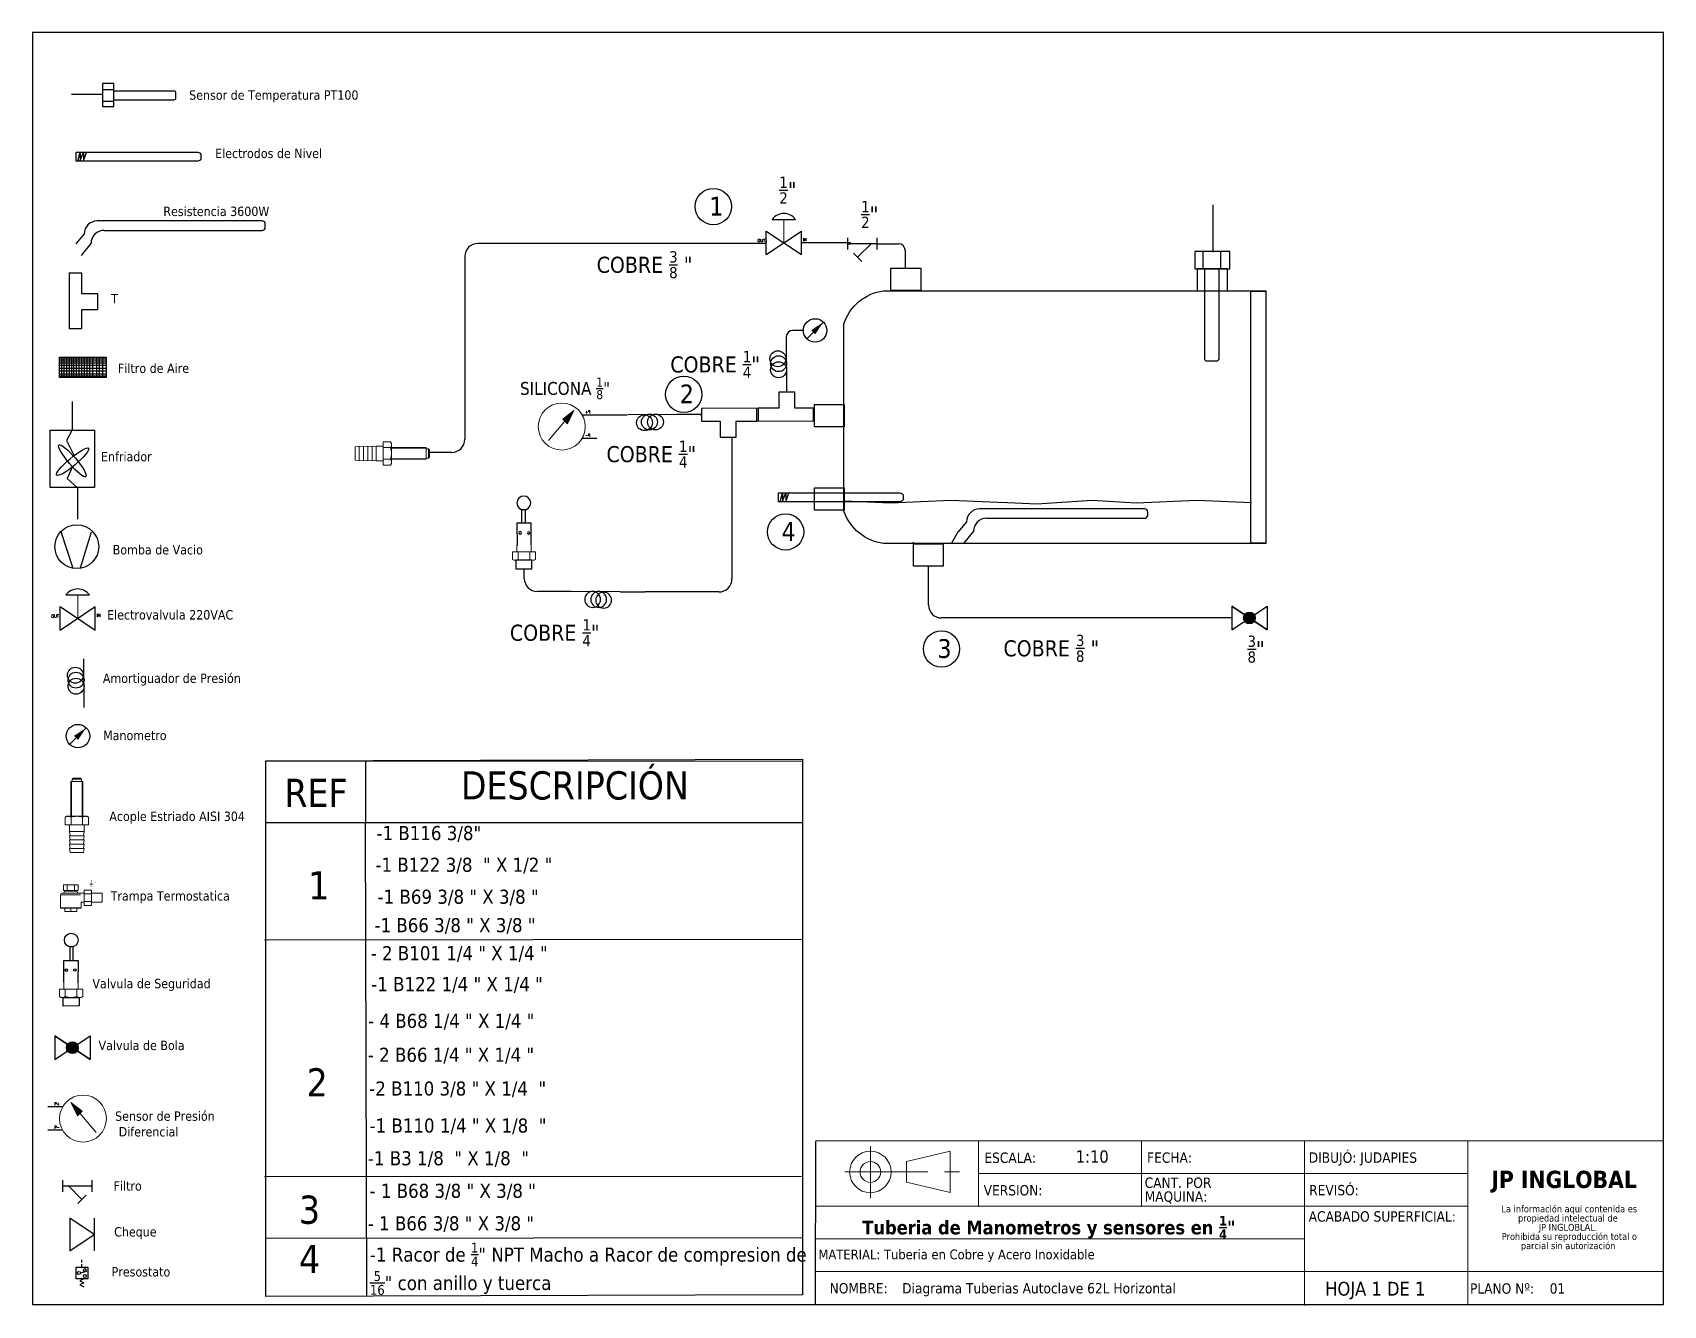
# Model space of a CAD drawing. Header units: millimetres. Extents: x 15 to 265, y 10 to 205.
import ezdxf
from ezdxf.enums import TextEntityAlignment as Align

# ---------------------------------------------------------------- set-up
doc = ezdxf.new("R2010")
doc.units = ezdxf.units.MM
doc.linetypes.add('CENTERX2', pattern=[20.32, 12.7, -2.54, 2.54, -2.54])
for name, color, linetype in [('CONTORNO', 179, 'Continuous'), ('SYMS', 7, 'Continuous'), ('TERMS', 123, 'Continuous'), ('WIRENO', 250, 'Continuous'), ('WIRES', 7, 'Continuous')]:
    doc.layers.add(name, color=color, linetype=linetype)
doc.styles.add('SLDTEXTSTYLE0', font='tahoma.ttf')
doc.styles.add('SLDTEXTSTYLE1', font='')
doc.styles.get("Standard").update_dxf_attribs({"font": 'tahoma.ttf'})
doc.styles.add('WD', font='romans.shx')
doc.styles.get('SLDTEXTSTYLE1').set_extended_font_data('Tahoma', bold=True)

# ---------------------------------------------------------------- blocks, each defined once
blk = doc.blocks.new('SW_NOTE_2')
at = {"layer": 'CONTORNO', "color": 0, "char_height": 1.0583, "attachment_point": 2, "style": 'SLDTEXTSTYLE0'}
for s, insert in [('La información aqui contenida es ', (10.29, 1.34)), ('propiedad intelectual de', (10.08, -0.07)), ('JP INGLOBLAL.', (10.1, -1.48)), ('Prohibida su reproducción total o ', (10.3, -2.89)), ('parcial sin autorización', (10.12, -4.3))]:
    blk.add_mtext(s, dxfattribs=dict(at, insert=insert))
blk = doc.blocks.new('SW_NOTE_4')
at = {"color": 0, "linetype": 'Continuous', "lineweight": 0, "char_height": 1.587, "attachment_point": 1, "style": 'SLDTEXTSTYLE0'}
for s, insert in [('CANT. POR ', (0, 2.02)), ('MAQUINA:', (0, -0.1))]:
    blk.add_mtext(s, dxfattribs=dict(at, insert=insert))
blk = doc.blocks.new('HGVA1_DIAPHRAGM_VALVE2')
at = {"color": 7, "linetype": 'Continuous', "lineweight": 0, "ltscale": 3.2258}
for p, q in [((-0.25, 0.5), (0.25, 0.5)), ((0, 0), (0, 0.5))]:
    blk.add_line(p, q, dxfattribs=at)
for p, q in [((-0.375, -0.25), (-0.375, 0.25)), ((-0.375, -0.25), (0.375, 0.25)), ((-0.375, 0.25), (0.375, -0.25)), ((0.375, -0.25), (0.375, 0.25))]:
    blk.add_line(p, q)
at = {"ltscale": 25.4, "flags": 128}
blk.add_lwpolyline([(0.25, 0.5, 0.5), (-0.25, 0.5)], format="xyb", close=True, dxfattribs=at)
at = {"style": 'WD', "flags": 1}
for tag, p in [('INST', (-0.469, 0.748)), ('LOC', (-0.469, 0.587)), ('TAG1', (-0.469, 0.378))]:
    blk.add_attdef(tag, text='', height=0.125, dxfattribs=at).set_placement(p, align=Align.RIGHT)
at = {"style": 'WD'}
blk.add_attdef('TERM01', text='', height=0.0625, dxfattribs=at).set_placement((-0.399, 0.018), align=Align.RIGHT)
for tag, p, height in [('X4TERM01', (-0.375, 0), 0.005), ('X1TERM02', (0.375, 0), 0.005), ('TERM02', (0.406, 0.036), 0.0625), ('RATING1', (0.388, -0.162), 0.125), ('DESC1', (0.388, -0.378), 0.125), ('DESC2', (0.388, -0.562), 0.125), ('DESC3', (0.388, -0.752), 0.125), ('WDTAGALT', (0.388, -0.907), 0.125)]:
    blk.add_attdef(tag, p, '', height=height, dxfattribs=at)
blk.add_attdef('XREF', text='', height=0.0625, rotation=0.0625, dxfattribs=at).set_placement((0.518, 0.271), align=Align.TOP_CENTER)
at = {"style": 'WD', "flags": 1}
for tag, p in [('WDTYPE', (-0.154, -0.127)), ('FAMILY', (-0.143, -0.17)), ('CAT', (-0.143, -0.215)), ('MFG', (-0.141, -0.246)), ('ASSYCODE', (-0.113, -0.275))]:
    blk.add_attdef(tag, text='', height=0.01, dxfattribs=at).set_placement(p, align=Align.CENTER)
blk = doc.blocks.new('HME1_PRESS_M')
blk.add_line((0.036, -0.088), (0.213, 0.089))
blk.add_circle((0.125, 0), 0.125)
blk.add_solid([(0.082, 0.002), (0.126, -0.042), (0.213, 0.089)])
at = {"style": 'WD', "width": 0.7}
for tag, p in [('INST', (0.125, 0.5)), ('LOC', (0.125, 0.344)), ('TAG1', (0.125, 0.188)), ('DESC1', (0.125, -0.344)), ('DESC2', (0.125, -0.5)), ('WDTAGALT', (0.125, -0.812)), ('DESC3', (0.125, -0.656))]:
    blk.add_attdef(tag, text='', height=0.125, dxfattribs=at).set_placement(p, align=Align.CENTER)
blk.add_attdef('TERM01', text='', height=0.0625, dxfattribs=at).set_placement((-0.032, 0.031), align=Align.RIGHT)
at = {"style": 'WD'}
for tag, p, height, flags in [('X4TERM01', (0, 0), 0.005, 1), ('WDTYPE', (0.062, 0.062), 0.01, 1), ('WDBLKNAM', (0.134, 0.001), 0.01, 9), ('X1TERM02', (0.248, 0), 0.005, 1), ('FAMILY', (0.13, -0.035), 0.01, 9)]:
    blk.add_attdef(tag, p, '', height=height, dxfattribs=dict(at, flags=flags))
at = {"style": 'WD', "width": 0.7}
for tag, p, height in [('TERM02', (0.28, 0.031), 0.0625), ('RATING1', (0.281, -0.188), 0.125)]:
    blk.add_attdef(tag, p, '', height=height, dxfattribs=at)
at = {"style": 'WD'}
blk.add_attdef('XREF', text='', height=0.0625, dxfattribs=at).set_placement((-0.031, -0.125), align=Align.RIGHT)
at = {"linetype": 'Continuous', "style": 'WD', "flags": 9}
for tag, p in [('MFG', (0.128, -0.085)), ('ASSYCODE', (0.13, -0.103)), ('CAT', (0.13, -0.066))]:
    blk.add_attdef(tag, p, '', height=0.01, dxfattribs=at)
blk = doc.blocks.new('Acople Estriado')
at = {"color": 7, "linetype": 'Continuous', "lineweight": 15}
for p, q in [((6.78, 5.633), (6.78, 5.138)), ((6.78, 5.633), (6.947, 5.633)), ((6.811, 5.678), (6.796, 5.663)), ((6.796, 5.663), (6.796, 5.633)), ((6.931, 5.663), (6.796, 5.663)), ((6.811, 5.678), (6.916, 5.678)), ((6.931, 5.663), (6.916, 5.678)), ((6.931, 5.633), (6.931, 5.663)), ((6.947, 5.138), (6.947, 5.633)), ((6.721, 5.138), (6.699, 5.126)), ((6.699, 5.126), (6.699, 5.019)), ((6.74, 5.138), (6.721, 5.138)), ((6.864, 5.138), (6.74, 5.138)), ((6.781, 5.126), (6.781, 5.019)), ((6.988, 5.138), (6.864, 5.138)), ((6.946, 5.126), (6.946, 5.019)), ((7.007, 5.138), (6.988, 5.138)), ((7.029, 5.126), (7.007, 5.138)), ((7.029, 5.126), (7.029, 5.019)), ((6.699, 5.019), (6.781, 5.019)), ((6.761, 5.019), (6.761, 4.922)), ((6.761, 4.922), (6.769, 4.862)), ((6.864, 4.922), (6.761, 4.922)), ((6.761, 4.862), (6.769, 4.802)), ((6.864, 4.862), (6.761, 4.862)), ((6.781, 5.019), (6.946, 5.019)), ((6.967, 4.922), (6.864, 4.922)), ((6.967, 4.862), (6.864, 4.862)), ((6.946, 5.019), (7.029, 5.019)), ((6.959, 4.862), (6.967, 4.922)), ((6.959, 4.802), (6.967, 4.862)), ((6.967, 4.922), (6.967, 5.019)), ((6.761, 4.802), (6.769, 4.742)), ((6.864, 4.802), (6.761, 4.802)), ((6.761, 4.742), (6.769, 4.682)), ((6.864, 4.742), (6.761, 4.742)), ((6.761, 4.682), (6.769, 4.622)), ((6.864, 4.682), (6.761, 4.682)), ((6.967, 4.802), (6.864, 4.802)), ((6.967, 4.742), (6.864, 4.742)), ((6.967, 4.682), (6.864, 4.682)), ((6.959, 4.742), (6.967, 4.802)), ((6.959, 4.682), (6.967, 4.742)), ((6.959, 4.622), (6.967, 4.682)), ((6.864, 4.622), (6.769, 4.622)), ((6.959, 4.622), (6.864, 4.622))]:
    blk.add_line(p, q, dxfattribs=at)
at = {"color": 7, "linetype": 'Continuous', "lineweight": 0}
for p, q in [((6.79, 5.633), (6.79, 5.138)), ((6.938, 5.633), (6.938, 5.138))]:
    blk.add_line(p, q, dxfattribs=at)
at = {"color": 7, "linetype": 'Continuous', "lineweight": 15}
for points, knots in [([(6.699, 5.126), (6.706, 5.13), (6.712, 5.133), (6.726, 5.137), (6.733, 5.138), (6.74, 5.138)], [0, 0, 0, 0, 0.5, 0.5, 1, 1, 1, 1]), ([(6.74, 5.138), (6.744, 5.138), (6.747, 5.138), (6.754, 5.137), (6.757, 5.136), (6.768, 5.133), (6.775, 5.13), (6.781, 5.126)], [0, 0, 0, 0, 0.25, 0.25, 0.5, 0.5, 1, 1, 1, 1]), ([(6.864, 5.138), (6.85, 5.138), (6.836, 5.137), (6.808, 5.133), (6.795, 5.13), (6.781, 5.126)], [0, 0, 0, 0, 0.5, 0.5, 1, 1, 1, 1]), ([(6.946, 5.126), (6.933, 5.13), (6.919, 5.133), (6.892, 5.137), (6.878, 5.138), (6.864, 5.138)], [0, 0, 0, 0, 0.5, 0.5, 1, 1, 1, 1]), ([(6.946, 5.126), (6.953, 5.13), (6.96, 5.133), (6.974, 5.137), (6.981, 5.138), (6.988, 5.138)], [0, 0, 0, 0, 0.5, 0.5, 1, 1, 1, 1]), ([(6.988, 5.138), (6.991, 5.138), (6.995, 5.138), (7.002, 5.137), (7.005, 5.136), (7.015, 5.133), (7.022, 5.13), (7.029, 5.126)], [0, 0, 0, 0, 0.25, 0.25, 0.5, 0.5, 1, 1, 1, 1])]:
    blk.add_open_spline(points, degree=3, knots=knots, dxfattribs=at)
blk = doc.blocks.new('Trampo')
for points in [[(117.7, 258.3), (117.2, 257.8), (116.2, 257.8), (115.7, 257.3), (115.7, 256.3), (117.7, 256.3), (117.7, 256.3), (115.6, 256.3), (115.6, 257.3), (116.2, 257.9), (117.2, 257.9), (117.7, 258.4), (117.7, 258.9), (117.2, 259.3), (116.2, 259.3), (115.7, 258.8), (115.6, 258.9), (116.2, 259.4), (117.2, 259.4), (117.7, 258.9)], [(117.2, 260.5), (116.2, 260.5), (116.2, 260.5), (116.6, 260.5), (116.6, 263.5), (116.2, 263), (116.1, 263.1), (116.7, 263.6), (116.7, 263.6), (116.7, 260.5), (117.2, 260.5)], [(119.7, 262.2), (119, 260.7), (118.9, 260.7), (119.6, 262.2)], [(120.5, 262.2), (119.7, 260.7), (119.6, 260.7), (120.4, 262.2)]]:
    blk.add_hatch(color=7).paths.add_polyline_path(points)
at = {"color": 7, "linetype": 'Continuous', "lineweight": 15}
for points in [[(90.5, 251.1), (90.5, 239.8), (90.5, 239.8)], [(92, 252.5), (106.7, 252.5), (106.7, 252.5)], [(93.1, 259.5), (105.5, 259.5), (105.5, 254.7), (93.1, 254.7)], [(93.1, 254.7), (93.1, 259.5), (93.1, 259.5)], [(94.2, 254.7), (94.2, 254), (94.2, 254)], [(96.2, 254.7), (96.2, 259.5), (96.2, 259.5)], [(102.4, 254.7), (102.4, 259.5), (102.4, 259.5)], [(104.5, 254), (104.5, 254.7), (104.5, 254.7)], [(110.7, 252.3), (107.4, 252.3), (107.4, 252.3)], [(117, 255), (110.7, 255), (110.7, 241.9), (117, 241.9)], [(117, 251.8), (110.7, 251.8), (110.7, 251.8)], [(117, 255), (117, 241.9), (117, 241.9)], [(126.1, 252.3), (117, 252.3), (117, 252.3)], [(126.1, 252.3), (126.1, 244.6), (126.1, 244.6)], [(107.9, 239.7), (90.7, 239.7), (90.7, 239.7)], [(104.5, 239.7), (104.5, 236.7), (94.2, 236.7), (94.2, 239.7)], [(99.3, 239.7), (99.3, 236.7), (99.3, 236.7)], [(108.2, 239.8), (108.2, 244.6), (108.2, 244.6)], [(108.2, 244.6), (110.7, 244.6), (110.7, 244.6)], [(117, 245.2), (110.7, 245.2), (110.7, 245.2)], [(117, 244.6), (126.1, 244.6), (126.1, 244.6)]]:
    blk.add_lwpolyline(points, dxfattribs=at)
at = {"color": 8, "linetype": 'Continuous', "lineweight": 15}
for points in [[(107.6, 251.1), (90.5, 251.1), (90.5, 251.1)], [(94.2, 254), (104.5, 254), (104.5, 254)], [(90.5, 239.8), (108.2, 239.8), (108.2, 239.8)]]:
    blk.add_lwpolyline(points, dxfattribs=at)
at = {"color": 7, "linetype": 'Continuous', "lineweight": 20}
blk.add_lwpolyline([(115.6, 260), (117.7, 260), (117.7, 260)], dxfattribs=at)
at = {"color": 7, "linetype": 'Continuous', "lineweight": 15}
for points in [[(91.9, 252.5), (91.1, 252.5), (90.5, 251.9), (90.5, 251.1)], [(92.7, 252.5), (93.5, 252.5), (94.1, 253.2), (94.1, 254)], [(104.5, 254), (104.5, 253.2), (105.1, 252.5), (105.9, 252.5)], [(107.4, 252.3), (107.1, 252.5), (106.9, 252.5), (106.6, 252.5)], [(90.5, 239.9), (90.5, 239.7), (90.6, 239.7), (90.7, 239.7)], [(107.9, 239.7), (108, 239.7), (108.1, 239.7), (108.1, 239.9)]]:
    blk.add_open_spline(points, degree=3, dxfattribs=at)
blk = doc.blocks.new('Valvula Tipo Anillo')
for p, q in [((7.88, 11.213), (7.88, 11.519)), ((7.88, 11.519), (8.084, 11.519)), ((8.084, 11.519), (8.079, 11.203))]:
    blk.add_line(p, q)
at = {"color": 7, "linetype": 'Continuous', "lineweight": 15}
for p, q in [((7.816, 11.006), (7.816, 11.113)), ((7.898, 11.113), (7.816, 11.113)), ((7.878, 11.21), (7.878, 11.113)), ((7.898, 11.006), (7.898, 11.113)), ((8.063, 11.113), (7.898, 11.113)), ((8.063, 11.006), (8.063, 11.113)), ((8.146, 11.113), (8.063, 11.113)), ((8.084, 11.113), (8.084, 11.21)), ((8.146, 11.006), (8.146, 11.113)), ((7.816, 11.006), (7.838, 10.994)), ((7.838, 10.994), (7.857, 10.994)), ((7.857, 10.994), (7.981, 10.994)), ((7.981, 10.994), (8.105, 10.994)), ((8.105, 10.994), (8.124, 10.994)), ((8.124, 10.994), (8.146, 11.006))]:
    blk.add_line(p, q, dxfattribs=at)
for points in [[(7.962, 11.521), (8.01, 11.521), (8.01, 11.713), (7.962, 11.713)], [(8.097, 10.995), (8.097, 10.873), (7.867, 10.871), (7.867, 10.993)]]:
    blk.add_lwpolyline(points, close=True)
for centre, radius in [((7.984, 11.807), 0.0981), ((7.914, 11.381), 0.0185), ((8.035, 11.384), 0.0185)]:
    blk.add_circle(centre, radius)
for points, knots in [([(7.857, 10.994), (7.854, 10.994), (7.85, 10.994), (7.843, 10.995), (7.84, 10.996), (7.829, 10.999), (7.823, 11.002), (7.816, 11.006)], [0, 0, 0, 0, 0.25, 0.25, 0.5, 0.5, 1, 1, 1, 1]), ([(7.898, 11.006), (7.892, 11.002), (7.885, 10.999), (7.871, 10.995), (7.864, 10.994), (7.857, 10.994)], [0, 0, 0, 0, 0.5, 0.5, 1, 1, 1, 1]), ([(7.898, 11.006), (7.912, 11.002), (7.926, 10.999), (7.953, 10.995), (7.967, 10.994), (7.981, 10.994)], [0, 0, 0, 0, 0.5, 0.5, 1, 1, 1, 1]), ([(7.981, 10.994), (7.995, 10.994), (8.009, 10.995), (8.036, 10.999), (8.05, 11.002), (8.063, 11.006)], [0, 0, 0, 0, 0.5, 0.5, 1, 1, 1, 1]), ([(8.105, 10.994), (8.101, 10.994), (8.098, 10.994), (8.091, 10.995), (8.087, 10.996), (8.077, 10.999), (8.07, 11.002), (8.063, 11.006)], [0, 0, 0, 0, 0.25, 0.25, 0.5, 0.5, 1, 1, 1, 1]), ([(8.146, 11.006), (8.139, 11.002), (8.132, 10.999), (8.119, 10.995), (8.112, 10.994), (8.105, 10.994)], [0, 0, 0, 0, 0.5, 0.5, 1, 1, 1, 1])]:
    blk.add_open_spline(points, degree=3, knots=knots, dxfattribs=at)
blk = doc.blocks.new('HGVA1_BALL_VALVE')
h = blk.add_hatch(color=256)
edge = h.paths.add_edge_path()
edge.add_arc((0, 0), 0.125, 0, 360)
at = {"ltscale": 3.2258}
for p, q in [((-0.375, 0.254), (0.375, -0.254)), ((-0.375, -0.254), (0.375, 0.254)), ((-0.375, 0.254), (-0.375, -0.254)), ((0.375, 0.254), (0.375, -0.254))]:
    blk.add_line(p, q, dxfattribs=at)
at = {"ltscale": 25.4, "flags": 128}
blk.add_lwpolyline([(0.375, 0.254), (0.375, -0.254), (-0.375, 0.254), (-0.375, -0.254)], close=True, dxfattribs=at)
at = {"ltscale": 3.2258}
blk.add_circle((0, 0), 0.125, dxfattribs=at)
at = {"ltscale": 25.4}
blk.add_circle((0, 0), 0.125, dxfattribs=at)
at = {"style": 'WD', "flags": 1}
for tag, height, p in [('INST', 0.125, (0.028, 0.678)), ('TAG1', 0.125, (0, 0.307)), ('LOC', 0.125, (0.011, 0.516)), ('FAMILY', 0.01, (-0.482, -0.121)), ('WDTYPE', 0.01, (-0.475, -0.062)), ('CAT', 0.01, (-0.482, -0.165)), ('MFG', 0.01, (-0.481, -0.197)), ('ASSYCODE', 0.01, (-0.453, -0.226))]:
    blk.add_attdef(tag, text='', height=height, dxfattribs=at).set_placement(p, align=Align.CENTER)
at = {"style": 'WD'}
blk.add_attdef('TERM01', text='', height=0.0625, dxfattribs=at).set_placement((-0.399, 0.018), align=Align.RIGHT)
for tag, p, height in [('X4TERM01', (-0.375, 0), 0.005), ('X8TERM02', (0, 0), 0.005), ('TERM02', (0.052, -0.037), 0.0625), ('X1TERM03', (0.375, 0), 0.005), ('TERM03', (0.406, 0.036), 0.0625), ('RATING1', (0.409, -0.162), 0.125), ('DESC1', (0.409, -0.341), 0.125), ('DESC2', (0.409, -0.525), 0.125), ('DESC3', (0.409, -0.715), 0.125), ('WDTAGALT', (0.409, -0.873), 0.125)]:
    blk.add_attdef(tag, p, '', height=height, dxfattribs=at)
blk.add_attdef('XREF', text='', height=0.0625, rotation=0.0625, dxfattribs=at).set_placement((0.541, 0.293), align=Align.TOP_CENTER)
blk = doc.blocks.new('HMT1_DIFFERENTIAL_PRESSURE_GAUGE')
blk.add_hatch(color=7).paths.add_polyline_path([(-0.26, 0.34), (-0.12, 0.06), (-0.02, 0.16)])
for p, q in [((-0.437, 0.25), (-0.75, 0.25)), ((-0.437, -0.25), (-0.75, -0.25))]:
    blk.add_line(p, q)
at = {"color": 7, "linetype": 'Continuous', "lineweight": 0, "ltscale": 645.15999}
for p, q in [((-0.26, 0.34), (0.28, -0.3)), ((-0.26, 0.34), (-0.12, 0.06)), ((-0.26, 0.34), (-0.02, 0.16)), ((-0.12, 0.06), (-0.02, 0.16))]:
    blk.add_line(p, q, dxfattribs=at)
at = {"color": 255, "linetype": 'Continuous', "lineweight": 0, "ltscale": 25.4, "flags": 128}
blk.add_lwpolyline([(-0.26, 0.34), (-0.12, 0.06), (-0.02, 0.16)], close=True, dxfattribs=at)
at = {"color": 7, "linetype": 'Continuous', "lineweight": 0, "ltscale": 645.15999}
blk.add_circle((0, 0), 0.5, dxfattribs=at)
at = {"style": 'WD', "width": 0.7}
for tag, p in [('INST', (-0.01, 0.781)), ('LOC', (-0.01, 0.656)), ('TAG1', (-0.01, 0.531)), ('DESC1', (0.021, -0.625)), ('DESC2', (0.021, -0.75)), ('WDTAGALT', (0.021, -1)), ('DESC3', (0.021, -0.875))]:
    blk.add_attdef(tag, text='', height=0.0938, dxfattribs=at).set_placement(p, align=Align.CENTER)
at = {"style": 'WD'}
for tag, p, height, flags in [('X4TERM01', (-0.75, 0.25), 0.005, 1), ('X1TERM03', (0.5, 0), 0.005, 1), ('X4TERM02', (-0.75, -0.25), 0.005, 1), ('WDBLKNAM', (-0.209, -0.188), 0.01, 9), ('FAMILY', (-0.208, -0.062), 0.01, 9)]:
    blk.add_attdef(tag, p, '', height=height, dxfattribs=dict(at, flags=flags))
at = {"style": 'WD', "width": 0.7}
for tag, p in [('TERM01', (-0.5, 0.281)), ('TERM02', (-0.5, -0.219))]:
    blk.add_attdef(tag, text='', height=0.0625, dxfattribs=at).set_placement(p, align=Align.RIGHT)
for tag, p, height in [('TERM03', (0.531, 0.031), 0.0625), ('RATING1', (0.469, -0.375), 0.0938)]:
    blk.add_attdef(tag, p, '', height=height, dxfattribs=at)
at = {"style": 'WD'}
blk.add_attdef('XREF', text='', height=0.0625, dxfattribs=at).set_placement((-0.438, -0.406), align=Align.RIGHT)
at = {"flags": 1}
blk.add_attdef('WDTYPE', (-0.219, -0.25), '', height=0.01, dxfattribs=at)
at = {"linetype": 'Continuous', "style": 'WD', "flags": 9}
for tag, p in [('ASSYCODE', (-0.208, -0.156)), ('CAT', (-0.208, -0.094)), ('MFG', (-0.208, -0.125))]:
    blk.add_attdef(tag, p, '', height=0.01, dxfattribs=at)
blk = doc.blocks.new('HST1_STRAINER_Y_TYPE')
at = {"ltscale": 3.2258}
for p, q in [((0, 0.125), (0, -0.125)), ((0.625, 0.125), (0.625, -0.125)), ((0, 0), (0.625, 0)), ((0.125, 0), (0.412, -0.287)), ((0.324, -0.376), (0.501, -0.199))]:
    blk.add_line(p, q, dxfattribs=at)
at = {"style": 'WD', "flags": 1}
for tag, height, p in [('INST', 0.125, (0.33, 0.71)), ('TAG1', 0.125, (0.324, 0.34)), ('LOC', 0.125, (0.306, 0.549)), ('FAMILY', 0.01, (1.09, 0.044)), ('CAT', 0.01, (1.09, -0.001)), ('WDTYPE', 0.01, (1.102, -0.093)), ('MFG', 0.01, (1.092, -0.032)), ('ASSYCODE', 0.01, (1.12, -0.061))]:
    blk.add_attdef(tag, text='', height=height, dxfattribs=at).set_placement(p, align=Align.CENTER)
at = {"style": 'WD'}
for tag, height, p in [('WDTAGALT', 0.125, (0.035, 0.2)), ('TERM01', 0.0625, (-0.024, 0.018))]:
    blk.add_attdef(tag, text='', height=height, dxfattribs=at).set_placement(p, align=Align.RIGHT)
for tag, p, height in [('X4TERM01', (0, 0), 0.005), ('RATING1', (0.6, 0.18), 0.125), ('X1TERM03', (0.625, 0), 0.005), ('TERM03', (0.632, 0.013), 0.0625), ('DESC1', (-0.666, -0.258), 0.125), ('DESC2', (-0.666, -0.442), 0.125), ('X8TERM02', (0.412, -0.287), 0.005), ('TERM02', (0.447, -0.365), 0.0625), ('DESC3', (-0.666, -0.632), 0.125)]:
    blk.add_attdef(tag, p, '', height=height, dxfattribs=at)
blk.add_attdef('XREF', text='', height=0.0625, rotation=0.0625, dxfattribs=at).set_placement((0.649, -0.434), align=Align.TOP_CENTER)
blk = doc.blocks.new('HVL1_PRESS_SW')
for p, q in [((-0.031, -0.126), (-0.031, 0.125)), ((-0.031, 0.125), (0.219, 0.125)), ((0.061, 0.005), (0.198, 0.04)), ((0.094, 0.222), (0.094, 0.282)), ((0.094, 0.125), (0.094, 0.188)), ((0.219, 0.125), (0.219, -0.126)), ((0.219, -0.126), (-0.031, -0.126)), ((0.135, -0.126), (0.052, -0.167)), ((0.052, -0.167), (0.135, -0.209)), ((0.135, -0.209), (0.052, -0.251)), ((0.052, -0.251), (0.135, -0.293))]:
    blk.add_line(p, q)
for centre in [(0.032, 0), (0.156, 0.063), (0.156, -0.063)]:
    blk.add_circle(centre, 0.0314)
at = {"style": 'WD', "width": 0.7}
for tag, height, p in [('INST', 0.125, (-0.062, 0.5)), ('LOC', 0.125, (-0.062, 0.344)), ('TAG1', 0.125, (-0.062, 0.188)), ('TERM01', 0.0625, (-0.062, 0.031)), ('DESC1', 0.125, (-0.062, -0.281)), ('DESC2', 0.125, (-0.062, -0.438)), ('RATING1', 0.125, (0.775, -0.281)), ('WDTAGALT', 0.125, (-0.062, -0.75)), ('DESC3', 0.125, (-0.062, -0.594))]:
    blk.add_attdef(tag, text='', height=height, dxfattribs=at).set_placement(p, align=Align.RIGHT)
at = {"style": 'WD'}
for tag, p, height, flags in [('WDBLKNAM', (0.405, 0.344), 0.01, 9), ('X4TERM01', (0, 0), 0.005, 1), ('WDTYPE', (0.062, 0.062), 0.01, 1), ('X2TERM04', (0.094, 0.281), 0.005, 1), ('X1TERM02', (0.187, 0.063), 0.005, 1), ('FAMILY', (0.406, 0.312), 0.01, 9), ('X1TERM03', (0.187, -0.063), 0.005, 1)]:
    blk.add_attdef(tag, p, '', height=height, dxfattribs=dict(at, flags=flags))
at = {"style": 'WD', "width": 0.7}
for tag, p in [('TERM04', (0.125, 0.25)), ('TERM02', (0.25, 0.094)), ('TERM03', (0.25, -0.031))]:
    blk.add_attdef(tag, p, '', height=0.0625, dxfattribs=at)
at = {"linetype": 'Continuous', "style": 'WD', "flags": 9}
for tag, p in [('ASSYCODE', (0.406, 0.219)), ('CAT', (0.406, 0.281)), ('MFG', (0.406, 0.25))]:
    blk.add_attdef(tag, p, '', height=0.01, dxfattribs=at)
at = {"style": 'WD', "width": 0.7}
blk.add_attdef('TERM05', text='', height=0.0625, dxfattribs=at).set_placement((0.125, -0.406), align=Align.CENTER)
at = {"style": 'WD'}
blk.add_attdef('XREF', (0.281, -0.375), '', height=0.0625, dxfattribs=at)
blk = doc.blocks.new('ColaMarrano')
at = {"layer": 'WIRENO'}
blk.add_line((96.3, 200.92), (96.42, 188.45), dxfattribs=at)
for centre in [(94.22, 196.73), (94.4, 195.47), (94.4, 193.92)]:
    blk.add_circle(centre, 2.03, dxfattribs=at)
blk = doc.blocks.new('HDI1')
for p, q in [((0.0469, 0), (-0.0469, 0.0625)), ((-0.0469, 0.0625), (-0.0469, -0.0625)), ((-0.0469, -0.0625), (0.0469, 0)), ((0.0469, 0.0625), (0.0469, -0.0625))]:
    blk.add_line(p, q)
at = {"style": 'WD'}
for tag, width, p in [('INST', 0.7, (0, 0.8883)), ('LOC', 0.7, (0, 0.7187)), ('DESC1', 0.7, (0, 0.5625)), ('DESC2', 0.7, (0, 0.4062)), ('RATING1', 0.9, (0.0055, 0.0938))]:
    blk.add_attdef(tag, text='', height=0.125, dxfattribs=dict(at, width=width)).set_placement(p, align=Align.CENTER)
blk.add_attdef('TAG1', text='', height=0.125, dxfattribs=at).set_placement((0, 0.25), align=Align.CENTER)
for tag, p, height, flags in [('WDBLKNAM', (0.2047, 0.1329), 0.01, 9), ('FAMILY', (0.2047, 0.1523), 0.01, 9), ('X4TERM01', (-0.0469, 0), 0.0125, 1), ('X1TERM02', (0.0469, 0), 0.0125, 1)]:
    blk.add_attdef(tag, p, '', height=height, dxfattribs=dict(at, flags=flags))
at = {"linetype": 'Continuous', "style": 'WD', "flags": 9}
for tag, p in [('ASSYCODE', (0.2188, 0.0625)), ('MFG', (0.2278, 0.0887)), ('CAT', (0.2297, 0.1082))]:
    blk.add_attdef(tag, text='', height=0.01, dxfattribs=at).set_placement(p, align=Align.CENTER)
at = {"linetype": 'Continuous', "style": 'WD', "flags": 8}
blk.add_attdef('TERM01', text='', height=0.125, dxfattribs=at).set_placement((-0.125, -0.0312), align=Align.TOP_RIGHT)
blk.add_attdef('TERM02', text='', height=0.125, dxfattribs=at).set_placement((0.1094, -0.0314), align=Align.TOP_LEFT)
at = {"style": 'WD', "width": 0.9}
blk.add_attdef('RATING2', text='', height=0.125, dxfattribs=at).set_placement((0.0055, -0.1876), align=Align.TOP_CENTER)
blk = doc.blocks.new('Bomba Vacio')
at = {"layer": 'WIRENO'}
for p, q in [((222.52, 152.69), (218.83, 163.9)), ((224.82, 152.84), (228.2, 163.9))]:
    blk.add_line(p, q, dxfattribs=at)
blk.add_circle((223.65, 159.36), 6.72, dxfattribs=at)
blk = doc.blocks.new('Cooler')
at = {"layer": 'WIRENO'}
for p, q in [((61.05, 155.36), (61.05, 161.29)), ((60.91, 155.36), (59.87, 153.28)), ((59.87, 153.28), (61.37, 150.31)), ((61.09, 147.98), (60.01, 145.56)), ((60.01, 145.56), (62.09, 143.63)), ((62.09, 143.63), (62.09, 137.25))]:
    blk.add_line(p, q, dxfattribs=at)
blk.add_lwpolyline([(56.51, 155.41), (65.57, 155.41), (65.57, 143.72), (56.51, 143.72)], close=True, dxfattribs=at)
for centre, major_axis in [((61.09, 148.97), (-3.26, -2.75)), ((61.05, 149.16), (2.75, -3.26))]:
    blk.add_ellipse(centre, major_axis=major_axis, ratio=0.188132, dxfattribs=at)
blk = doc.blocks.new('Filtro')
at = {"layer": 'WIRENO'}
for p, q in [((95.97, 119.72), (103.12, 119.72)), ((95.97, 119.41), (103.12, 119.41)), ((95.97, 119.07), (103.12, 119.07)), ((95.97, 118.71), (103.12, 118.71)), ((95.97, 118.27), (103.12, 118.27)), ((95.97, 117.88), (103.12, 117.88)), ((96.25, 119.99), (96.25, 116.83)), ((96.62, 119.95), (96.62, 116.79)), ((97.03, 119.95), (97.03, 116.79)), ((97.4, 119.95), (97.4, 116.79)), ((97.77, 119.99), (97.77, 116.83)), ((98.1, 119.99), (98.1, 116.83)), ((98.51, 119.99), (98.51, 116.83)), ((98.88, 119.95), (98.88, 116.79)), ((99.33, 119.99), (99.33, 116.83)), ((99.7, 119.99), (99.7, 116.83)), ((100.11, 119.99), (100.11, 116.83)), ((100.52, 119.99), (100.52, 116.83)), ((100.98, 119.99), (100.98, 116.83)), ((101.59, 119.99), (101.59, 116.83)), ((102.04, 119.99), (102.04, 116.83)), ((102.54, 119.99), (102.54, 116.83)), ((95.97, 117.41), (103.12, 117.41)), ((95.97, 117.08), (103.12, 117.08))]:
    blk.add_line(p, q, dxfattribs=at)
blk.add_lwpolyline([(95.95, 119.98), (103.11, 119.98), (103.11, 116.82), (95.95, 116.82)], close=True, dxfattribs=at)
blk = doc.blocks.new('TT')
at = {"layer": 'WIRENO'}
for p, q in [((59.03, 150.75), (59.05, 142.17)), ((61.02, 150.66), (59.05, 150.66)), ((61.02, 147.48), (61.02, 150.66)), ((63.45, 147.48), (61.02, 147.48)), ((61.02, 142.17), (61.02, 145.05)), ((61.02, 145.05), (63.45, 145.05)), ((63.45, 145.05), (63.45, 147.48)), ((59.05, 142.17), (61.02, 142.17))]:
    blk.add_line(p, q, dxfattribs=at)
blk = doc.blocks.new('Nivel')
at = {"layer": 'WIRENO'}
for p, q in [((103.38, 60.01), (103.74, 61.39)), ((103.74, 61.39), (103.74, 60.1)), ((103.74, 60.1), (104.25, 61.39)), ((104.25, 61.39), (104.25, 60.07)), ((104.25, 60.07), (104.74, 61.36))]:
    blk.add_line(p, q, dxfattribs=at)
blk.add_lwpolyline([(103.12, 61.39), (121.77, 61.39, -0.414214), (122.27, 60.89), (122.27, 60.54, -0.414214), (121.77, 60.04), (103.12, 60.04)], format="xyb", close=True, dxfattribs=at)
blk = doc.blocks.new('PT100')
at = {"layer": 'WIRENO'}
for p, q in [((92.1, 58.19), (82.46, 58.19)), ((92, 59.72), (95.38, 59.72)), ((92, 56.1), (95.38, 56.1))]:
    blk.add_line(p, q, dxfattribs=at)
blk.add_lwpolyline([(95.5, 61.6), (92, 61.6), (92, 54.47), (95.5, 54.47)], close=True, dxfattribs=at)
blk.add_lwpolyline([(95.5, 59.35), (113.92, 59.35, -0.414214), (114.42, 58.85), (114.42, 56.97, -0.414214), (113.92, 56.47), (95.5, 56.47)], format="xyb", close=True, dxfattribs=at)
blk = doc.blocks.new('Tanque')
for points in [[(75.9, 173.87), (75.9, 178.44), (79.33, 178.44), (79.33, 173.87)], [(118.07, 130.33), (118.07, 134.9), (121.5, 134.9), (121.5, 130.33)], [(75.82, 126.89), (75.82, 131.46), (79.25, 131.46), (79.25, 126.89)], [(96.73, 115.15), (96.73, 119.72), (100.16, 119.72), (100.16, 115.15)], [(109.48, 115.15), (109.48, 119.72), (112.91, 119.72), (112.91, 115.15)]]:
    blk.add_lwpolyline(points, close=True)
at = {"layer": 'WIRENO'}
blk.add_lwpolyline([(79.31, 184.35), (118.03, 184.35), (118.03, 125.73, -0.284919), (113.06, 119.68), (84.34, 119.68, -0.288904), (79.31, 125.73)], format="xyb", close=True, dxfattribs=at)
blk.add_lwpolyline([(79.33, 184.35), (117.99, 184.35), (117.99, 182.08), (79.33, 182.08)], close=True, dxfattribs=at)
blk = doc.blocks.new('WDDOT')
for radius in [0.03, 0.0187, 0.00929]:
    blk.add_circle((0, 0), radius)

msp = doc.modelspace()

# ---------------------------------------------------------------- linework, layer by layer
at = {"color": 7, "linetype": 'Continuous'}
for p, q in [((265, 205), (15, 205)), ((15, 205), (15, 10)), ((265, 10), (265, 205)), ((15, 10), (265, 10))]:
    msp.add_line(p, q, dxfattribs=at)
at = {"color": 7, "linetype": 'CENTERX2', "lineweight": 0}
for p, q in [((265, 51.17), (265, 10)), ((143.43, 34.29), (143.43, 26.3)), ((139.53, 30.32), (157.1, 30.32)), ((134.96, 10), (265, 10))]:
    msp.add_line(p, q, dxfattribs=at)
at = {"color": 7, "linetype": 'Continuous', "lineweight": 0}
for p, q in [((265, 35.07), (135, 35.07)), ((160, 35.09), (160, 25.07)), ((185, 35.07), (185, 25.07)), ((210, 35.07), (210, 9.87)), ((235, 35.07), (235, 9.9)), ((155.64, 33.5), (148.97, 31.91)), ((155.64, 27.15), (155.64, 33.5)), ((148.97, 31.91), (148.97, 28.74)), ((235, 30.07), (160, 30.07)), ((148.97, 28.74), (155.64, 27.15)), ((235, 25.07), (134.99, 25.07)), ((210, 20.07), (134.99, 20.07)), ((265, 15.07), (134.99, 15.07))]:
    msp.add_line(p, q, dxfattribs=at)
at = {"color": 7, "linetype": 'Continuous', "lineweight": 30}
msp.add_line((135.02, 34.97), (134.96, 10), dxfattribs=at)
at = {"color": 7, "linetype": 'Continuous', "lineweight": 0}
for radius in [3.18, 1.59]:
    msp.add_circle((143.43, 30.32), radius, dxfattribs=at)
at = {"layer": 'WIRENO'}
for p, q in [((50.17, 176.12), (24.9, 176.12)), ((50.67, 175.18), (50.67, 175.62)), ((22.91, 174.14), (21.65, 172.64)), ((23.95, 172.69), (22.45, 170.83)), ((25.96, 174.68), (50.17, 174.68)), ((139.44, 133.23), (146.52, 132.91)), ((146.52, 132.91), (155.84, 133.31)), ((155.84, 133.31), (164.16, 132.98)), ((163.31, 132.99), (168.93, 132.76)), ((168.93, 132.76), (177.43, 133.31)), ((177.43, 133.31), (184.2, 132.91)), ((184.2, 132.91), (193.53, 133.31)), ((193.53, 133.31), (201.84, 132.98)), ((158.18, 130), (156.92, 128.5)), ((185.44, 131.98), (160.17, 131.98)), ((161.23, 130.54), (185.44, 130.54)), ((185.94, 131.04), (185.94, 131.48)), ((156.87, 128.5), (155.89, 126.7)), ((159.22, 128.55), (157.72, 126.69)), ((149.98, 126.88), (149.97, 126.68)), ((66.01, 93.24), (66.01, 83.84)), ((66, 83.77), (66.17, 11.25)), ((50.57, 65.92), (132.88, 66)), ((50.57, 29.61), (132.88, 29.68)), ((50.69, 20.18), (132.99, 20.26))]:
    msp.add_line(p, q, dxfattribs=at)
for points in [[(50.75, 93.34), (133.05, 93.61), (133.02, 11.5), (50.73, 11.22)], [(50.77, 93.32), (133.01, 93.33), (133.01, 83.85), (50.77, 83.84)]]:
    msp.add_lwpolyline(points, close=True, dxfattribs=at)
for centre in [(119.36, 178.33), (114.82, 149.54), (130.43, 128.45), (154.33, 110.5)]:
    msp.add_circle(centre, 2.78, dxfattribs=at)
for centre, radius, start, end in [((24.9, 174.12), 2, 90, 180), ((50.17, 175.62), 0.5, 0, 90), ((50.17, 175.18), 0.5, 270, 0), ((25.96, 172.68), 2, 90, 180), ((160.17, 129.98), 2, 90, 180), ((161.23, 128.54), 2, 90, 180), ((185.44, 131.48), 0.5, 0, 90), ((185.44, 131.04), 0.5, 270, 0)]:
    msp.add_arc(centre, radius, start, end, dxfattribs=at)
at = {"layer": 'WIRES'}
for p, q in [((127.37, 172.67), (83.26, 172.67)), ((127.47, 172.77), (127.37, 172.67)), ((127.47, 173.12), (127.47, 172.77)), ((140.39, 172.77), (132.87, 172.77)), ((139.94, 172.63), (140.39, 172.63)), ((140.39, 172.63), (140.39, 172.77)), ((144.44, 172.63), (147.76, 172.63)), ((81.26, 170.67), (81.26, 142.65)), ((148.76, 171.63), (148.76, 168.92)), ((148.76, 168.92), (148.79, 168.92)), ((130.52, 158.34), (130.52, 157.52)), ((133.16, 159.34), (131.52, 159.34)), ((101.52, 146.4), (106.15, 146.4)), ((106.15, 146.4), (106.15, 146.46)), ((113.77, 146.51), (117.52, 146.51)), ((117.44, 146.4), (117.44, 146.3)), ((117.52, 146.51), (117.52, 146.14)), ((122.21, 142.98), (122.21, 121.24)), ((79.26, 140.65), (75.87, 140.65)), ((90.38, 121.31), (90.38, 122.73)), ((152.26, 123.21), (152.3, 123.21)), ((152.34, 117.26), (152.34, 123)), ((152.36, 123), (152.36, 123.09)), ((152.38, 123.09), (152.38, 123.19)), ((152.71, 123.22), (152.76, 123.22)), ((97.57, 119.31), (92.38, 119.31)), ((105.06, 119.24), (108.89, 119.24)), ((120.21, 119.24), (108.89, 119.24)), ((198.84, 115.26), (154.34, 115.26))]:
    msp.add_line(p, q, dxfattribs=at)
for centre, radius, start, end in [((83.26, 170.67), 2, 90, 180), ((147.76, 171.63), 1, 0, 90), ((131.52, 158.34), 1, 90, 180), ((79.26, 142.65), 2, 270, 0), ((92.38, 121.31), 2, 180, 270), ((120.21, 121.24), 2, 270, 0), ((154.34, 117.26), 2, 180, 270)]:
    msp.add_arc(centre, radius, start, end, dxfattribs=at)

# ---------------------------------------------------------------- block references
at = {"xscale": 10.8, "yscale": 10.8, "zscale": 10.8, "rotation": 270}
msp.add_blockref('Acople Estriado', (14.52, 214.61), dxfattribs=at)
for name, p, xscale, yscale, zscale in [('Valvula Tipo Anillo', (176.52, 5.37), -10.8, 10.8, 10.8), ('Acople Estriado', (-52.35, 29.36), 10.8, 10.8, 10.8), ('Trampo', (3.06, 27.81), 0.17928, 0.17928, 0.17928), ('Valvula Tipo Anillo', (-65.3, -61.66), 10.8, 10.8, 10.8)]:
    msp.add_blockref(name, p, dxfattribs=dict(xscale=xscale, yscale=yscale, zscale=zscale))
at = {"color": 7, "linetype": 'Continuous', "lineweight": 0}
msp.add_blockref('SW_NOTE_4', (185.48, 27.45), dxfattribs=at)
at = {"layer": 'CONTORNO', "color": 7}
msp.add_blockref('SW_NOTE_2', (240.28, 23.85), dxfattribs=at)
at = {"layer": 'SYMS'}
ref = msp.add_blockref('HGVA1_DIAPHRAGM_VALVE2', (130.17, 172.77), dxfattribs=dict(at, xscale=7.199999999999999, yscale=7.199999999999999, zscale=7.199999999999999))
ref.add_attrib('TERM01', 'OUT', dxfattribs={"layer": 'TERMS', "height": 0.45, "style": 'WD'}).set_placement((127.3, 172.9), align=Align.RIGHT)
ref.add_attrib('TERM02', 'IN', (133.1, 173.02), dxfattribs={"layer": 'TERMS', "height": 0.45, "style": 'WD'})
msp.add_blockref('WDDOT', (127.37, 172.67), dxfattribs=at)
for name, p, xscale, yscale, zscale in [('HST1_STRAINER_Y_TYPE', (144.44, 172.63), -7.199999999999999, 7.199999999999999, 7.199999999999999), ('HME1_PRESS_M', (133.16, 159.34), 14.4, 14.4, 14.4), ('HGVA1_BALL_VALVE', (201.54, 115.26), 7.199999999999999, 7.199999999999999, 7.199999999999999), ('HME1_PRESS_M', (20.15, 97.15), 14.4, 14.4, 14.4), ('HGVA1_BALL_VALVE', (21.1, 49.37), 7.199999999999999, 7.199999999999999, 7.199999999999999), ('HST1_STRAINER_Y_TYPE', (19.59, 28.18), 7.199999999999999, 7.199999999999999, 7.199999999999999), ('HDI1', (22.57, 20.73), 40, 40, 40), ('HVL1_PRESS_SW', (21.88, 14.83), 7.199999999999999, 7.199999999999999, 7.199999999999999)]:
    msp.add_blockref(name, p, dxfattribs=dict(at, xscale=xscale, yscale=yscale, zscale=zscale))
ref = msp.add_blockref('HMT1_DIFFERENTIAL_PRESSURE_GAUGE', (96.12, 144.6), dxfattribs=dict(at, xscale=-7.199999999999999, yscale=7.199999999999999, zscale=7.199999999999999))
ref.add_attrib('TERM02', 'P-', dxfattribs={"layer": 'TERMS', "height": 0.45, "style": 'WD', "text_generation_flag": 2, "width": 0.7}).set_placement((99.72, 143.03), align=Align.RIGHT)
ref.add_attrib('TERM01', 'P+', dxfattribs={"layer": 'TERMS', "height": 0.45, "style": 'WD', "text_generation_flag": 2, "width": 0.7}).set_placement((99.72, 146.63), align=Align.RIGHT)
ref = msp.add_blockref('HGVA1_DIAPHRAGM_VALVE2', (21.91, 115.2), dxfattribs=dict(at, xscale=7.199999999999999, yscale=7.199999999999999, zscale=7.199999999999999))
ref.add_attrib('TERM01', 'OUT', dxfattribs={"layer": 'TERMS', "height": 0.45, "style": 'WD'}).set_placement((19.03, 115.33), align=Align.RIGHT)
ref.add_attrib('TERM02', 'IN', (24.84, 115.45), dxfattribs={"layer": 'TERMS', "height": 0.45, "style": 'WD'})
ref = msp.add_blockref('HMT1_DIFFERENTIAL_PRESSURE_GAUGE', (22.72, 38.51), dxfattribs=dict(at, xscale=7.199999999999999, yscale=7.199999999999999, zscale=7.199999999999999))
ref.add_attrib('TERM02', 'P-', dxfattribs={"layer": 'TERMS', "height": 0.45, "style": 'WD', "width": 0.7}).set_placement((19.12, 36.93), align=Align.RIGHT)
ref.add_attrib('TERM01', 'P+', dxfattribs={"layer": 'TERMS', "height": 0.45, "style": 'WD', "width": 0.7}).set_placement((19.12, 40.53), align=Align.RIGHT)
at = {"layer": 'WIRENO'}
for name, p, xscale, yscale, zscale in [('PT100', (-20.29, 166.42), 0.5, 0.5, 0.5), ('ColaMarrano', (72.72, 36.96), 0.6, 0.6, 0.6), ('Cooler', (-24.69, 27.48), 0.75, 0.75, 0.75), ('Bomba Vacio', (-90.05, 46.52), 0.5, 0.5, 0.5), ('ColaMarrano', (-34.98, -11.56), 0.6, 0.6, 0.6)]:
    msp.add_blockref(name, p, dxfattribs=dict(at, xscale=xscale, yscale=yscale, zscale=zscale))
for name, p in [('Nivel', (-81.46, 125.27)), ('TT', (-38.45, 17.48)), ('Filtro', (-76.82, 35.28)), ('Nivel', (26.2, 73.04))]:
    msp.add_blockref(name, p, dxfattribs=at)
for name, p, xscale, yscale, zscale, rotation in [('PT100', (152.33, 240.43), 0.75, 0.75, 0.75, 270), ('ColaMarrano', (226.84, 88.66), 0.6, 0.6, 0.6, 90), ('ColaMarrano', (-15.5, 61.46), -0.6, 0.6, 0.6, 270)]:
    msp.add_blockref(name, p, dxfattribs=dict(at, xscale=xscale, yscale=yscale, zscale=zscale, rotation=rotation))
for name, p, rotation in [('Tanque', (19.7, 244.71), 270), ('TT', (276.89, 86.41), 89.99999999999993), ('TT', (-24.64, 206.44), 269.9999999999999)]:
    msp.add_blockref(name, p, dxfattribs=dict(at, rotation=rotation))

# ---------------------------------------------------------------- texts
at = {"attachment_point": 1}
for s, width, insert, char_height in [('\\A1;Sensor de Temperatura PT100', 44.8708, (39, 196.15), 1.44), ('\\A1;Electrodos de Nivel', 44.8708, (42.98, 187.21), 1.44), ('\\A1;Resistencia 3600W', 44.8708, (35.04, 178.32), 1.44), ('\\A1;1', 3.3813, (118.75, 179.83), 2.88), ('\\A1;T', 44.8708, (27.03, 164.94), 1.44), ('\\A1;Filtro de Aire', 44.8708, (28.08, 154.26), 1.44), ('\\A1;2', 2.88, (114.21, 151.05), 2.88), ('\\A1;Enfriador', 44.8708, (25.48, 140.72), 1.44), ('\\A1;4', 2.88, (129.82, 129.95), 2.88), ('\\A1;Bomba de Vacio', 44.8708, (27.28, 126.44), 1.44), ('\\A1;Electrovalvula 220VAC', 44.8708, (26.42, 116.46), 1.44), ('\\A1;3', 2.9557, (153.71, 112.01), 2.88), ('\\A1;Amortiguador de Presión', 44.8708, (25.77, 106.74), 1.44), ('\\A1;Manometro', 44.8708, (25.81, 97.97), 1.44), ('\\A1;DESCRIPCIÓN', 44.8708, (80.66, 91.75), 4.32), ('\\A1;REF', 44.8708, (53.59, 90.61), 4.32), ('\\A1;Acople Estriado AISI 304', 44.8708, (26.76, 85.57), 1.44), ('\\A1;-1 B116 3/8"', 65.0093, (67.72, 83.36), 2.16), ('\\A1;-1 B122 3/8  " X 1/2 " ', 65.0093, (67.56, 78.5), 2.16), ('\\A1;1', 44.8708, (57.24, 76.42), 4.32), ('\\A1;Trampa Termostatica', 44.8708, (26.97, 73.37), 1.44), ('\\A1;-1 B69 3/8 " X 3/8 "', 65.0093, (67.89, 73.6), 2.16), ('\\A1;-1 B66 3/8 " X 3/8 "', 65.0093, (67.41, 69.24), 2.16), ('\\A1;- 2 B101 1/4 " X 1/4 "', 65.0093, (66.83, 64.95), 2.16), ('\\A1;-1 B122 1/4 " X 1/4 " ', 65.0093, (66.91, 60.2), 2.16), ('\\A1;Valvula de Seguridad', 44.8708, (24.17, 59.93), 1.44), ('\\A1;- 4 B68 1/4 " X 1/4 "', 65.0093, (66.43, 54.57), 2.16), ('\\A1;Valvula de Bola', 44.8708, (25.11, 50.45), 1.44), ('\\A1;- 2 B66 1/4 " X 1/4 "', 65.0093, (66.39, 49.37), 2.16), ('\\A1;2', 44.8708, (57, 46.22), 4.32), ('\\A1;-2 B110 3/8 " X 1/4  "', 65.0093, (66.61, 44.2), 2.16), ('\\A1;Sensor de Presión\\P Diferencial', 44.8708, (27.65, 39.61), 1.44), ('\\A1;-1 B110 1/4 " X 1/8  "', 65.0093, (66.66, 38.52), 2.16), ('\\A1;-1 B3 1/8  " X 1/8  "', 65.0093, (66.41, 33.51), 2.16), ('\\A1;Filtro', 44.8708, (27.41, 28.91), 1.44), ('\\A1;- 1 B68 3/8 " X 3/8 "', 65.0093, (66.65, 28.51), 2.16), ('\\A1;3', 4.6094, (55.83, 26.7), 4.32), ('\\A1;- 1 B66 3/8 " X 3/8 "', 65.0093, (66.38, 23.53), 2.16), ('\\A1;Cheque', 44.8708, (27.5, 21.87), 1.44), ('\\A1;4', 44.8708, (55.84, 19.14), 4.32), ('\\A1;-1 Racor de {\\H0.7x;\\S1/4;}" NPT Macho a Racor de compresion de {\\H0.7x;\\S5/16;}" con anillo y tuerca', 67.2686, (66.71, 19.47), 2.16), ('\\A1;Presostato', 44.8708, (27.11, 15.74), 1.44)]:
    msp.add_mtext_dynamic_manual_height_columns(s, width=width, gutter_width=1, heights=[0], dxfattribs=dict(at, insert=insert, char_height=char_height))
at = {"color": 7, "linetype": 'Continuous', "lineweight": 0, "attachment_point": 1, "style": 'SLDTEXTSTYLE0'}
for s, insert, char_height in [('ESCALA:', (160.9, 33.3), 1.587), ('FECHA:', (185.85, 33.32), 1.587), ('VERSION:', (160.8, 28.31), 1.587), ('REVISÓ:', (210.7, 28.33), 1.587), ('MATERIAL: Tuberia en Cobre y Acero Inoxidable', (135.47, 18.43), 1.5), ('\\pi-4.7625,l6.35,t12.7;NOMBRE:^IDiagrama Tuberias Autoclave 62L Horizontal', (135.6, 13.29), 1.5875), ('HOJA 1 DE 1', (213.16, 13.48), 2.1167), ('PLANO Nº:    01', (235.35, 13.25), 1.5875)]:
    msp.add_mtext(s, dxfattribs=dict(at, insert=insert, char_height=char_height))
at = {"layer": 'CONTORNO', "color": 7}
for s, insert, char_height, attachment_point, style in [('1:10', (177.44, 33.63), 1.905, 2, 'SLDTEXTSTYLE0'), ('DIBUJÓ: JUDAPIES', (210.63, 33.32), 1.5875, 1, 'SLDTEXTSTYLE0'), ('\\A1;Tuberia de Manometros y sensores en {\\H0.7x;\\S1/4;}" ', (170.8, 23.59), 2.1167, 2, 'SLDTEXTSTYLE1'), ('ACABADO SUPERFICIAL:', (210.62, 24.3), 1.5875, 1, 'SLDTEXTSTYLE0')]:
    msp.add_mtext(s, dxfattribs=dict(at, insert=insert, char_height=char_height, attachment_point=attachment_point, style=style))
at = {"layer": 'CONTORNO', "insert": (238.63, 30.51), "char_height": 2.6458, "attachment_point": 1, "style": 'SLDTEXTSTYLE1'}
msp.add_mtext('JP INGLOBAL', dxfattribs=at)
at = {"layer": 'WIRENO', "attachment_point": 1}
for s, width, insert, char_height in [('\\A1;{\\H0.7x;\\S1/2;}"', 15.0949, (129.47, 182.93), 2.4694), ('\\A1;{\\H0.7x;\\S1/2;}"', 15.0949, (142.02, 179.2), 2.4694), ('\\A1;COBRE {\\H0.7x;\\S3/8;} "', 15.0949, (101.47, 171.48), 2.4694), ('\\A1;COBRE {\\H0.7x;\\S1/4;}"', 15.0949, (112.76, 156.2), 2.4694), ('\\A1;SILICONA {\\H0.7x;\\S1/8;}" ', 19.6878, (89.72, 152.11), 1.9756), ('\\A1;COBRE {\\H0.7x;\\S1/4;}"', 15.0949, (102.97, 142.45), 2.4694), ('\\A1;COBRE {\\H0.7x;\\S1/4;}"', 15.0949, (88.17, 115.07), 2.4694), ('\\A1;COBRE {\\H0.7x;\\S3/8;} "', 15.0949, (163.83, 112.68), 2.4694), ('\\A1;{\\H0.7x;\\S3/8;}"', 15.0949, (201.25, 112.55), 2.4694)]:
    msp.add_mtext_dynamic_manual_height_columns(s, width=width, gutter_width=12.35, heights=[0], dxfattribs=dict(at, insert=insert, char_height=char_height))

doc.saveas('drawing.dxf')
